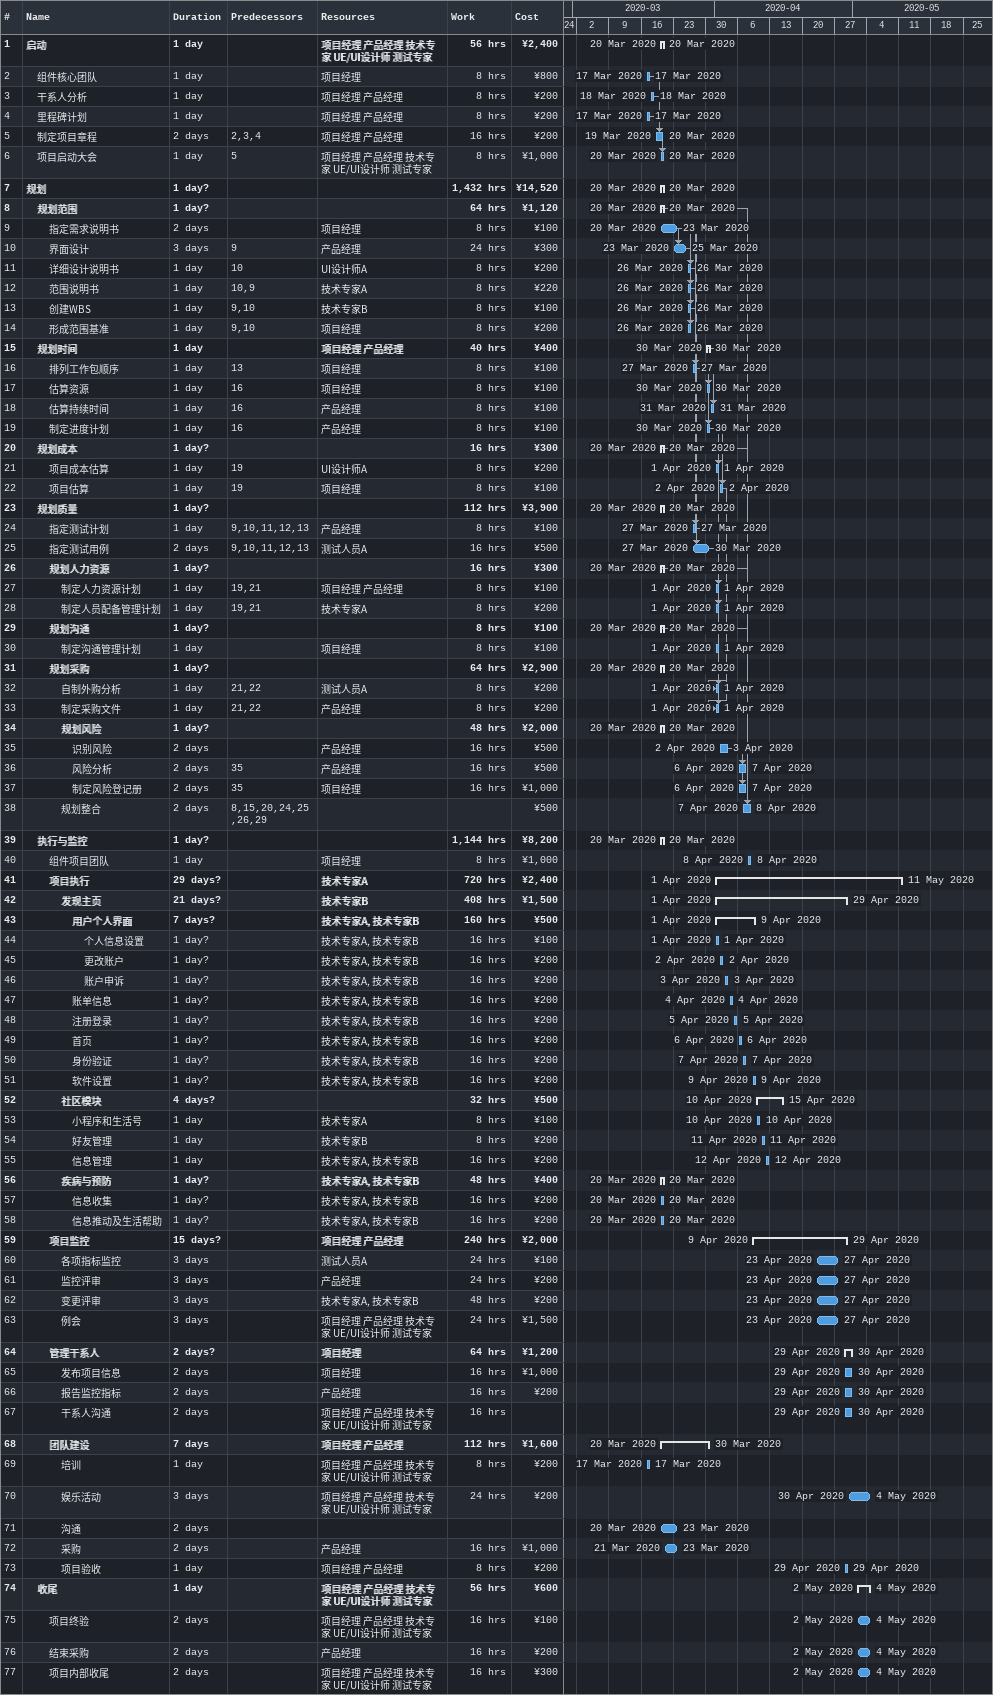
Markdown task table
| ID | Level | Task | Duration | Start | Finish | Predecessors | Resources | Work (h) | Cost (¥) |
|---|---|---|---|---|---|---|---|---|---|
| 1 | 1 | **启动** | 1d | 2020-03-20 | 2020-03-20 |  | 项目经理 产品经理 技术专家 UE/UI设计师 测试专家 | 56 | 2400 |
| 2 | 2 | 组件核心团队 | 1d | 2020-03-17 | 2020-03-17 |  | 项目经理 | 8 | 800 |
| 3 | 2 | 干系人分析 | 1d | 2020-03-18 | 2020-03-18 |  | 项目经理 产品经理 | 8 | 200 |
| 4 | 2 | 里程碑计划 | 1d | 2020-03-17 | 2020-03-17 |  | 项目经理 产品经理 | 8 | 200 |
| 5 | 2 | 制定项目章程 | 2d | 2020-03-19 | 2020-03-20 | 2, 3, 4 | 项目经理 产品经理 | 16 | 200 |
| 6 | 2 | 项目启动大会 | 1d | 2020-03-20 | 2020-03-20 | 5 | 项目经理 产品经理 技术专家 UE/UI设计师 测试专家 | 8 | 1000 |
| 7 | 1 | **规划** | 1d? | 2020-03-20 | 2020-03-20 |  |  | 1432 | 14520 |
| 8 | 2 | **规划范围** | 1d? | 2020-03-20 | 2020-03-20 |  |  | 64 | 1120 |
| 9 | 3 | 指定需求说明书 | 2d | 2020-03-20 | 2020-03-23 |  | 项目经理 | 8 | 100 |
| 10 | 3 | 界面设计 | 3d | 2020-03-23 | 2020-03-25 | 9 | 产品经理 | 24 | 300 |
| 11 | 3 | 详细设计说明书 | 1d | 2020-03-26 | 2020-03-26 | 10 | UI设计师A | 8 | 200 |
| 12 | 3 | 范围说明书 | 1d | 2020-03-26 | 2020-03-26 | 10, 9 | 技术专家A | 8 | 220 |
| 13 | 3 | 创建WBS | 1d | 2020-03-26 | 2020-03-26 | 9, 10 | 技术专家B | 8 | 100 |
| 14 | 3 | 形成范围基准 | 1d | 2020-03-26 | 2020-03-26 | 9, 10 | 项目经理 | 8 | 200 |
| 15 | 2 | **规划时间** | 1d | 2020-03-30 | 2020-03-30 |  | 项目经理 产品经理 | 40 | 400 |
| 16 | 3 | 排列工作包顺序 | 1d | 2020-03-27 | 2020-03-27 | 13 | 项目经理 | 8 | 100 |
| 17 | 3 | 估算资源 | 1d | 2020-03-30 | 2020-03-30 | 16 | 项目经理 | 8 | 100 |
| 18 | 3 | 估算持续时间 | 1d | 2020-03-31 | 2020-03-31 | 16 | 产品经理 | 8 | 100 |
| 19 | 3 | 制定进度计划 | 1d | 2020-03-30 | 2020-03-30 | 16 | 产品经理 | 8 | 100 |
| 20 | 2 | **规划成本** | 1d? | 2020-03-20 | 2020-03-20 |  |  | 16 | 300 |
| 21 | 3 | 项目成本估算 | 1d | 2020-04-01 | 2020-04-01 | 19 | UI设计师A | 8 | 200 |
| 22 | 3 | 项目估算 | 1d | 2020-04-02 | 2020-04-02 | 19 | 项目经理 | 8 | 100 |
| 23 | 2 | **规划质量** | 1d? | 2020-03-20 | 2020-03-20 |  |  | 112 | 3900 |
| 24 | 3 | 指定测试计划 | 1d | 2020-03-27 | 2020-03-27 | 9, 10, 11, 12, 13 | 产品经理 | 8 | 100 |
| 25 | 3 | 指定测试用例 | 2d | 2020-03-27 | 2020-03-30 | 9, 10, 11, 12, 13 | 测试人员A | 16 | 500 |
| 26 | 3 | **规划人力资源** | 1d? | 2020-03-20 | 2020-03-20 |  |  | 16 | 300 |
| 27 | 4 | 制定人力资源计划 | 1d | 2020-04-01 | 2020-04-01 | 19, 21 | 项目经理 产品经理 | 8 | 100 |
| 28 | 4 | 制定人员配备管理计划 | 1d | 2020-04-01 | 2020-04-01 | 19, 21 | 技术专家A | 8 | 200 |
| 29 | 3 | **规划沟通** | 1d? | 2020-03-20 | 2020-03-20 |  |  | 8 | 100 |
| 30 | 4 | 制定沟通管理计划 | 1d | 2020-04-01 | 2020-04-01 |  | 项目经理 | 8 | 100 |
| 31 | 3 | **规划采购** | 1d? | 2020-03-20 | 2020-03-20 |  |  | 64 | 2900 |
| 32 | 4 | 自制外购分析 | 1d | 2020-04-01 | 2020-04-01 | 21, 22 | 测试人员A | 8 | 200 |
| 33 | 4 | 制定采购文件 | 1d | 2020-04-01 | 2020-04-01 | 21, 22 | 产品经理 | 8 | 200 |
| 34 | 4 | **规划风险** | 1d? | 2020-03-20 | 2020-03-20 |  |  | 48 | 2000 |
| 35 | 5 | 识别风险 | 2d | 2020-04-02 | 2020-04-03 |  | 产品经理 | 16 | 500 |
| 36 | 5 | 风险分析 | 2d | 2020-04-06 | 2020-04-07 | 35 | 产品经理 | 16 | 500 |
| 37 | 5 | 制定风险登记册 | 2d | 2020-04-06 | 2020-04-07 | 35 | 项目经理 | 16 | 1000 |
| 38 | 4 | 规划整合 | 2d | 2020-04-07 | 2020-04-08 | 8, 15, 20, 24, 25, 26, 29 |  |  | 500 |
| 39 | 2 | **执行与监控** | 1d? | 2020-03-20 | 2020-03-20 |  |  | 1144 | 8200 |
| 40 | 3 | 组件项目团队 | 1d | 2020-04-08 | 2020-04-08 |  | 项目经理 | 8 | 1000 |
| 41 | 3 | **项目执行** | 29d? | 2020-04-01 | 2020-05-11 |  | 技术专家A | 720 | 2400 |
| 42 | 4 | **发现主页** | 21d? | 2020-04-01 | 2020-04-29 |  | 技术专家B | 408 | 1500 |
| 43 | 5 | **用户个人界面** | 7d? | 2020-04-01 | 2020-04-09 |  | 技术专家A, 技术专家B | 160 | 500 |
| 44 | 6 | 个人信息设置 | 1d? | 2020-04-01 | 2020-04-01 |  | 技术专家A, 技术专家B | 16 | 100 |
| 45 | 6 | 更改账户 | 1d? | 2020-04-02 | 2020-04-02 |  | 技术专家A, 技术专家B | 16 | 200 |
| 46 | 6 | 账户申诉 | 1d? | 2020-04-03 | 2020-04-03 |  | 技术专家A, 技术专家B | 16 | 200 |
| 47 | 5 | 账单信息 | 1d? | 2020-04-04 | 2020-04-04 |  | 技术专家A, 技术专家B | 16 | 200 |
| 48 | 5 | 注册登录 | 1d? | 2020-04-05 | 2020-04-05 |  | 技术专家A, 技术专家B | 16 | 200 |
| 49 | 5 | 首页 | 1d? | 2020-04-06 | 2020-04-06 |  | 技术专家A, 技术专家B | 16 | 200 |
| 50 | 5 | 身份验证 | 1d? | 2020-04-07 | 2020-04-07 |  | 技术专家A, 技术专家B | 16 | 200 |
| 51 | 5 | 软件设置 | 1d? | 2020-04-09 | 2020-04-09 |  | 技术专家A, 技术专家B | 16 | 200 |
| 52 | 4 | **社区模块** | 4d? | 2020-04-10 | 2020-04-15 |  |  | 32 | 500 |
| 53 | 5 | 小程序和生活号 | 1d | 2020-04-10 | 2020-04-10 |  | 技术专家A | 8 | 100 |
| 54 | 5 | 好友管理 | 1d | 2020-04-11 | 2020-04-11 |  | 技术专家B | 8 | 200 |
| 55 | 5 | 信息管理 | 1d | 2020-04-12 | 2020-04-12 |  | 技术专家A, 技术专家B | 16 | 200 |
| 56 | 4 | **疾病与预防** | 1d? | 2020-03-20 | 2020-03-20 |  | 技术专家A, 技术专家B | 48 | 400 |
| 57 | 5 | 信息收集 | 1d? | 2020-03-20 | 2020-03-20 |  | 技术专家A, 技术专家B | 16 | 200 |
| 58 | 5 | 信息推动及生活帮助 | 1d? | 2020-03-20 | 2020-03-20 |  | 技术专家A, 技术专家B | 16 | 200 |
| 59 | 3 | **项目监控** | 15d? | 2020-04-09 | 2020-04-29 |  | 项目经理 产品经理 | 240 | 2000 |
| 60 | 4 | 各项指标监控 | 3d | 2020-04-23 | 2020-04-27 |  | 测试人员A | 24 | 100 |
| 61 | 4 | 监控评审 | 3d | 2020-04-23 | 2020-04-27 |  | 产品经理 | 24 | 200 |
| 62 | 4 | 变更评审 | 3d | 2020-04-23 | 2020-04-27 |  | 技术专家A, 技术专家B | 48 | 200 |
| 63 | 4 | 例会 | 3d | 2020-04-23 | 2020-04-27 |  | 项目经理 产品经理 技术专家 UE/UI设计师 测试专家 | 24 | 1500 |
| 64 | 3 | **管理干系人** | 2d? | 2020-04-29 | 2020-04-30 |  | 项目经理 | 64 | 1200 |
| 65 | 4 | 发布项目信息 | 2d | 2020-04-29 | 2020-04-30 |  | 项目经理 | 16 | 1000 |
| 66 | 4 | 报告监控指标 | 2d | 2020-04-29 | 2020-04-30 |  | 产品经理 | 16 | 200 |
| 67 | 4 | 干系人沟通 | 2d | 2020-04-29 | 2020-04-30 |  | 项目经理 产品经理 技术专家 UE/UI设计师 测试专家 | 16 |  |
| 68 | 3 | **团队建设** | 7d | 2020-03-20 | 2020-03-30 |  | 项目经理 产品经理 | 112 | 1600 |
| 69 | 4 | 培训 | 1d | 2020-03-17 | 2020-03-17 |  | 项目经理 产品经理 技术专家 UE/UI设计师 测试专家 | 8 | 200 |
| 70 | 4 | 娱乐活动 | 3d | 2020-04-30 | 2020-05-04 |  | 项目经理 产品经理 技术专家 UE/UI设计师 测试专家 | 24 | 200 |
| 71 | 4 | 沟通 | 2d | 2020-03-20 | 2020-03-23 |  |  |  |  |
| 72 | 4 | 采购 | 2d | 2020-03-21 | 2020-03-23 |  | 产品经理 | 16 | 1000 |
| 73 | 4 | 项目验收 | 1d | 2020-04-29 | 2020-04-29 |  | 项目经理 产品经理 | 8 | 200 |
| 74 | 2 | **收尾** | 1d | 2020-05-02 | 2020-05-04 |  | 项目经理 产品经理 技术专家 UE/UI设计师 测试专家 | 56 | 600 |
| 75 | 3 | 项目终验 | 2d | 2020-05-02 | 2020-05-04 |  | 项目经理 产品经理 技术专家 UE/UI设计师 测试专家 | 16 | 100 |
| 76 | 3 | 结束采购 | 2d | 2020-05-02 | 2020-05-04 |  | 产品经理 | 16 | 200 |
| 77 | 3 | 项目内部收尾 | 2d | 2020-05-02 | 2020-05-04 |  | 项目经理 产品经理 技术专家 UE/UI设计师 测试专家 | 16 | 300 |
